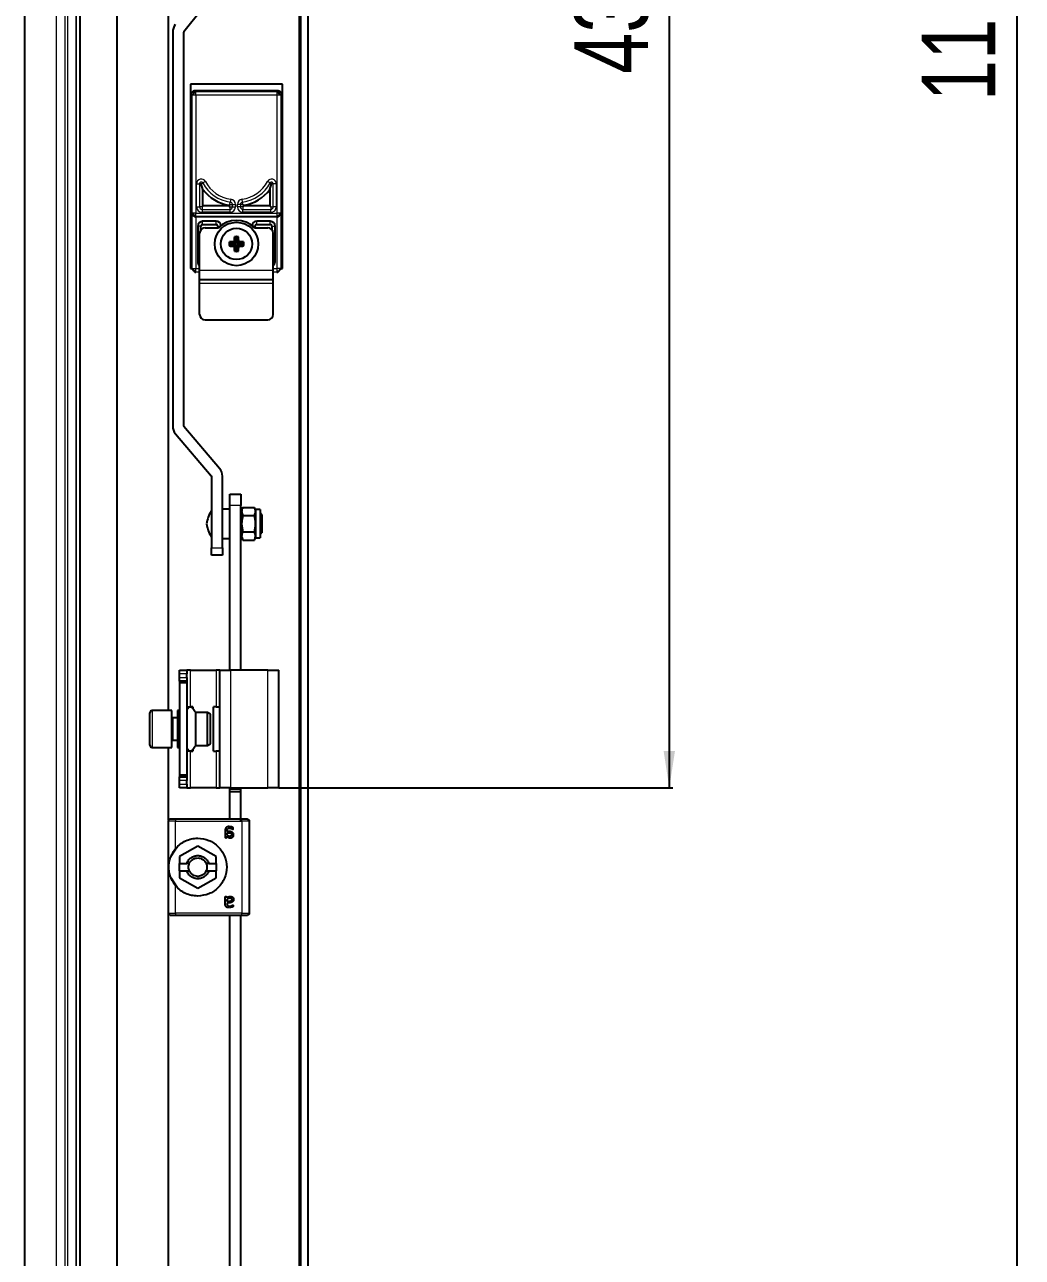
# Model space of a CAD drawing. Header units: millimetres. Extents: x -793 to 1819, y -785 to 978.
# Drawn here: x 1548.5 to 1819.3, y -219.4 to 115.2 of the extents above; entities that cross this region are included whole.
import ezdxf

# ---------------------------------------------------------------- set-up
doc = ezdxf.new("R2010")
doc.units = ezdxf.units.MM
doc.layers.add('FORMAT', color=7, linetype='Continuous')
doc.styles.add('SLDTEXTSTYLE0', font='TXT', dxfattribs={"width": 0.75})
doc.dimstyles.new('SLDDIMSTYLE0', dxfattribs={"dimtxt": 20, "dimasz": 10, "dimexe": 0, "dimexo": 0.0625, "dimgap": 5, "dimtad": 2, "dimdec": 1, "dimrnd": 1e-09, "dimzin": 12, "dimdsep": 46, "dimtxsty": 'SLDTEXTSTYLE0', "dimsah": 1, "dimcen": 0.09, "dimadec": 0, "dimazin": 3, "dimtfac": 1, "dimtofl": 0, "dimtmove": 0, "dimatfit": 3, "dimfxl": 0, "dimfrac": 2, "dimtolj": 1, "dimtzin": 12, "dimarcsym": 0})

# ---------------------------------------------------------------- blocks, each defined once
blk = doc.blocks.new('_D_8')
at = {"layer": 'FORMAT'}
for p, q in [((1617.49, 690.03), (1818.8, 690.03)), ((1817.8, 690.03), (1817.8, -441.97)), ((1617.49, -441.97), (1818.8, -441.97))]:
    blk.add_line(p, q, dxfattribs=at)
for points in [[(1817.8, 690.03), (1816.26, 680.03), (1819.34, 680.03)], [(1817.8, -441.97), (1819.34, -431.97), (1816.26, -431.97)]]:
    blk.add_solid(points, dxfattribs=at)
at = {"layer": 'FORMAT', "insert": (1792.02, 94.48), "char_height": 20, "attachment_point": 1, "rotation": 90, "style": 'SLDTEXTSTYLE0'}
blk.add_mtext('1132', dxfattribs=at)
blk = doc.blocks.new('_D_11')
at = {"layer": 'FORMAT'}
for p, q in [((1617.49, 340.03), (1724.49, 340.03)), ((1723.49, 340.03), (1723.49, -91.97)), ((1617.49, -91.97), (1724.49, -91.97))]:
    blk.add_line(p, q, dxfattribs=at)
for points in [[(1723.49, 340.03), (1721.95, 330.03), (1725.03, 330.03)], [(1723.49, -91.97), (1725.03, -81.97), (1721.95, -81.97)]]:
    blk.add_solid(points, dxfattribs=at)
at = {"layer": 'FORMAT', "insert": (1697.71, 101.87), "char_height": 20, "attachment_point": 1, "rotation": 90, "style": 'SLDTEXTSTYLE0'}
blk.add_mtext('432', dxfattribs=at)

msp = doc.modelspace()

# ---------------------------------------------------------------- linework, layer by layer
at = {"color": 7, "linetype": 'Continuous', "lineweight": 25}
for p, q in [((1623.48, -553.47), (1623.48, 801.53)), ((1625.48, -553.47), (1625.48, 801.53)), ((1573.48, 768.53), (1573.48, -520.47)), ((1563.48, 739.03), (1563.48, -490.97)), ((1548.48, 724.03), (1548.48, -475.97)), ((1587.48, 319.03), (1587.48, -70.97)), ((1591.73, 113.34), (1596.48, 119.31)), ((1588.68, 113.21), (1588.68, 6.23)), ((1591.68, 6.23), (1591.68, 113.21)), ((1618.48, 99.03), (1593.48, 99.03)), ((1593.48, 99.03), (1593.48, 49.03)), ((1594.66, 97.35), (1617.3, 97.35)), ((1618.48, 49.03), (1618.48, 99.03)), ((1593.66, 49.03), (1593.66, 96.35)), ((1618.3, 96.35), (1618.3, 49.03)), ((1596.89, 70.47), (1596.43, 72.03)), ((1596.89, 65.99), (1596.89, 70.47)), ((1615.08, 70.47), (1615.53, 72.03)), ((1615.08, 70.47), (1615.08, 65.99)), ((1596.89, 65.99), (1596.63, 65.73)), ((1603.98, 65.99), (1596.89, 65.99)), ((1603.98, 66.18), (1604.23, 66.4)), ((1603.98, 66.18), (1603.98, 65.99)), ((1603.98, 65.99), (1604.23, 65.73)), ((1607.99, 66.18), (1607.73, 66.4)), ((1607.99, 65.99), (1607.73, 65.73)), ((1607.99, 65.99), (1607.99, 66.18)), ((1615.08, 65.99), (1607.99, 65.99)), ((1615.08, 65.99), (1615.33, 65.73)), ((1594.95, 63.03), (1594.94, 63.03)), ((1594.96, 63.03), (1594.95, 63.03)), ((1617, 63.03), (1594.96, 63.03)), ((1595.48, 60.53), (1595.48, 50.83)), ((1596.35, 59.56), (1596.35, 60.53)), ((1600.48, 61.83), (1596.78, 61.83)), ((1596.78, 60.97), (1600.48, 60.97)), ((1600.92, 60.53), (1600.92, 60.08)), ((1611.05, 60.08), (1611.05, 60.53)), ((1615.18, 61.83), (1611.48, 61.83)), ((1611.48, 60.97), (1615.18, 60.97)), ((1615.62, 60.53), (1615.62, 59.56)), ((1616.48, 50.83), (1616.48, 60.53)), ((1617.01, 63.03), (1617, 63.03)), ((1617.03, 63.03), (1617.01, 63.03)), ((1595.98, 48.58), (1595.98, 58.58)), ((1597.48, 60.08), (1601.08, 60.08)), ((1605.87, 57.24), (1605.44, 57.6)), ((1605.87, 57.24), (1605.87, 55.8)), ((1606.1, 57.24), (1606.53, 57.6)), ((1606.1, 55.8), (1606.1, 57.24)), ((1610.88, 60.08), (1614.48, 60.08)), ((1615.98, 48.58), (1615.98, 58.58)), ((1604.42, 55.8), (1604.06, 56.23)), ((1604.42, 55.57), (1604.06, 55.14)), ((1605.87, 55.8), (1604.42, 55.8)), ((1604.42, 55.57), (1605.87, 55.57)), ((1605.87, 55.8), (1605.35, 56.31)), ((1605.87, 55.57), (1605.35, 55.05)), ((1605.87, 54.12), (1605.44, 53.76)), ((1605.87, 55.57), (1605.87, 54.12)), ((1606.1, 55.8), (1606.61, 56.31)), ((1607.54, 55.8), (1606.1, 55.8)), ((1606.1, 55.57), (1606.61, 55.05)), ((1606.1, 55.57), (1607.54, 55.57)), ((1606.1, 54.12), (1606.1, 55.57)), ((1606.1, 54.12), (1606.53, 53.76)), ((1607.54, 55.8), (1607.9, 56.23)), ((1607.54, 55.57), (1607.9, 55.14)), ((1593.48, 49.03), (1593.7, 49.03)), ((1595.98, 46.08), (1595.98, 48.58)), ((1615.98, 46.08), (1615.98, 48.58)), ((1618.26, 49.03), (1618.48, 49.03)), ((1595.98, 46.08), (1615.98, 46.08)), ((1595.98, 45.08), (1595.98, 46.08)), ((1595.98, 36.58), (1595.98, 45.08)), ((1615.98, 45.08), (1615.98, 46.08)), ((1615.98, 36.58), (1615.98, 45.08)), ((1597.48, 35.08), (1614.48, 35.08)), ((1589.45, 4.16), (1599.13, -7.21)), ((1601.42, -5.27), (1591.73, 6.1)), ((1599.18, -7.34), (1599.18, -26.77)), ((1602.18, -26.77), (1602.18, -7.34)), ((1604.18, -15.27), (1604.18, -12.27)), ((1604.18, -12.27), (1607.18, -12.27)), ((1607.18, -12.27), (1607.18, -15.27)), ((1604.18, -16.27), (1602.18, -16.27)), ((1604.18, -59.97), (1604.18, -15.27)), ((1607.18, -59.97), (1607.18, -15.27)), ((1607.73, -15.82), (1607.38, -16.42)), ((1607.38, -16.42), (1607.38, -24.12)), ((1607.73, -15.82), (1610.84, -15.82)), ((1611.18, -16.42), (1610.84, -15.82)), ((1612.38, -16.42), (1611.18, -16.42)), ((1611.18, -16.42), (1611.18, -24.12)), ((1612.38, -16.42), (1612.38, -24.12)), ((1607.38, -17.32), (1607.18, -17.32)), ((1607.73, -18.04), (1610.84, -18.04)), ((1612.88, -17.82), (1612.38, -17.32)), ((1612.88, -17.82), (1612.88, -22.72)), ((1607.18, -23.22), (1607.38, -23.22)), ((1607.73, -22.49), (1610.84, -22.49)), ((1612.38, -23.22), (1612.88, -22.72)), ((1602.18, -24.27), (1604.18, -24.27)), ((1607.38, -24.12), (1607.73, -24.72)), ((1607.73, -24.72), (1610.84, -24.72)), ((1610.84, -24.72), (1611.18, -24.12)), ((1611.18, -24.12), (1612.38, -24.12)), ((1599.18, -28.77), (1599.18, -26.77)), ((1602.18, -28.77), (1599.18, -28.77)), ((1602.18, -26.77), (1602.18, -28.77)), ((1590.48, -60.97), (1590.48, -59.97)), ((1590.48, -59.97), (1592.48, -59.97)), ((1592.48, -59.97), (1592.48, -60.97)), ((1593.48, -59.97), (1592.48, -59.97)), ((1593.48, -59.97), (1600.48, -59.97)), ((1601.48, -59.97), (1600.48, -59.97)), ((1601.48, -59.97), (1604.48, -59.97)), ((1601.48, -91.97), (1601.48, -59.97)), ((1614.48, -59.97), (1604.48, -59.97)), ((1614.48, -59.97), (1617.48, -59.97)), ((1617.48, -91.97), (1617.48, -59.97)), ((1590.48, -61.97), (1590.48, -60.97)), ((1590.48, -62.97), (1590.48, -61.97)), ((1592.48, -62.97), (1590.48, -62.97)), ((1590.48, -62.97), (1590.48, -63.47)), ((1592.48, -63.47), (1590.48, -63.47)), ((1590.48, -63.47), (1590.48, -88.47)), ((1592.48, -61.97), (1592.48, -60.97)), ((1592.48, -61.97), (1592.48, -62.97)), ((1592.48, -62.97), (1592.48, -63.47)), ((1592.48, -63.47), (1592.48, -88.47)), ((1592.48, -69.97), (1593.48, -69.97)), ((1594.18, -69.97), (1593.48, -69.97)), ((1594.18, -69.97), (1594.18, -70.42)), ((1599.78, -81.97), (1599.78, -69.97)), ((1600.48, -69.97), (1599.78, -69.97)), ((1600.48, -69.97), (1601.48, -69.97)), ((1582.48, -80.37), (1582.48, -71.57)), ((1588.48, -70.97), (1583.08, -70.97)), ((1588.48, -80.97), (1588.48, -70.97)), ((1589.98, -72.97), (1588.73, -72.97)), ((1590.48, -70.97), (1589.98, -70.97)), ((1589.98, -70.97), (1589.98, -72.18)), ((1589.98, -72.18), (1589.98, -80.97)), ((1598.12, -71.47), (1594.98, -71.47)), ((1594.98, -80.47), (1594.98, -71.47)), ((1598.98, -71.97), (1598.12, -71.47)), ((1598.12, -80.47), (1598.12, -71.47)), ((1598.98, -79.97), (1598.98, -71.97)), ((1588.73, -78.97), (1589.98, -78.97)), ((1598.12, -80.47), (1598.98, -79.97)), ((1583.08, -80.97), (1588.48, -80.97)), ((1587.48, -80.97), (1587.48, -100.79)), ((1589.98, -80.97), (1590.48, -80.97)), ((1593.48, -81.97), (1592.48, -81.97)), ((1593.48, -81.97), (1594.18, -81.97)), ((1594.18, -81.52), (1594.18, -81.97)), ((1594.98, -80.47), (1598.12, -80.47)), ((1599.78, -81.97), (1600.48, -81.97)), ((1601.48, -81.97), (1600.48, -81.97)), ((1592.48, -88.47), (1590.48, -88.47)), ((1590.48, -88.47), (1590.48, -88.97)), ((1590.48, -88.97), (1592.48, -88.97)), ((1590.48, -89.97), (1590.48, -88.97)), ((1590.48, -90.97), (1590.48, -89.97)), ((1592.48, -88.47), (1592.48, -88.97)), ((1592.48, -88.97), (1592.48, -89.97)), ((1592.48, -90.97), (1592.48, -89.97)), ((1590.48, -91.97), (1590.48, -90.97)), ((1592.48, -91.97), (1590.48, -91.97)), ((1592.48, -90.97), (1592.48, -91.97)), ((1592.48, -91.97), (1593.48, -91.97)), ((1600.48, -91.97), (1593.48, -91.97)), ((1600.48, -91.97), (1601.48, -91.97)), ((1604.48, -91.97), (1601.48, -91.97)), ((1604.18, -92.43), (1604.18, -91.97)), ((1604.18, -92.93), (1604.18, -92.43)), ((1604.18, -92.93), (1607.18, -92.93)), ((1604.18, -100.47), (1604.18, -92.93)), ((1604.48, -91.97), (1614.48, -91.97)), ((1607.18, -92.43), (1607.18, -91.97)), ((1607.18, -92.93), (1607.18, -92.43)), ((1607.18, -100.77), (1607.18, -92.93)), ((1617.48, -91.97), (1614.48, -91.97)), ((1587.48, -100.97), (1587.48, -125.97)), ((1607.48, -100.47), (1589.48, -100.47)), ((1602.92, -103.51), (1602.92, -105.38)), ((1603.45, -103.76), (1603.45, -103.54)), ((1608.08, -100.47), (1607.83, -100.47)), ((1609.48, -125.97), (1609.48, -100.97)), ((1603.38, -105.37), (1603.38, -105.1)), ((1603.83, -103.76), (1603.45, -103.76)), ((1603.45, -104.11), (1603.88, -104.11)), ((1603.45, -104.7), (1603.45, -104.11)), ((1588.31, -110.34), (1589.82, -108.08)), ((1595.48, -107.75), (1590.53, -110.61)), ((1600.43, -110.61), (1595.48, -107.75)), ((1590.53, -110.61), (1590.53, -112.47)), ((1590.53, -112.47), (1592.49, -112.47)), ((1590.53, -114.47), (1590.53, -112.47)), ((1593.19, -112.47), (1592.49, -112.47)), ((1598.47, -112.47), (1597.77, -112.47)), ((1598.47, -112.47), (1600.43, -112.47)), ((1600.43, -112.47), (1600.43, -110.61)), ((1600.43, -112.47), (1600.43, -114.47)), ((1589.82, -118.85), (1588.31, -116.59)), ((1590.53, -114.47), (1590.53, -116.33)), ((1590.53, -114.47), (1592.49, -114.47)), ((1590.53, -116.33), (1595.48, -119.18)), ((1592.49, -114.47), (1593.19, -114.47)), ((1595.48, -119.18), (1600.43, -116.33)), ((1597.77, -114.47), (1598.47, -114.47)), ((1598.47, -114.47), (1600.43, -114.47)), ((1600.43, -116.33), (1600.43, -114.47)), ((1602.92, -123.43), (1602.92, -121.56)), ((1603.38, -121.56), (1603.38, -121.84)), ((1603.45, -122.82), (1603.45, -122.23)), ((1603.88, -122.82), (1603.45, -122.82)), ((1603.83, -123.17), (1603.45, -123.17)), ((1603.45, -123.17), (1603.45, -123.39)), ((1587.48, -126.14), (1587.48, -420.97)), ((1589.48, -126.47), (1607.48, -126.47)), ((1604.18, -409.97), (1604.18, -126.47)), ((1607.18, -409.97), (1607.18, -126.47)), ((1607.83, -126.47), (1608.08, -126.47))]:
    msp.add_line(p, q, dxfattribs=at)
at = {"color": 8, "linetype": 'Continuous', "lineweight": 18}
for p, q in [((1622.88, 798.93), (1622.88, -550.87)), ((1562.38, 737.93), (1562.38, -489.87)), ((1562.48, 738.03), (1562.48, -489.97)), ((1559.38, 734.93), (1559.38, -486.87)), ((1560.07, 735.62), (1560.07, -487.56)), ((1557.07, 732.62), (1557.07, -484.56)), ((1594.66, 97.35), (1594.96, 97.05)), ((1594.96, 97.05), (1617, 97.05)), ((1617, 97.05), (1617.3, 97.35)), ((1593.96, 96.05), (1593.66, 96.35)), ((1593.96, 64.03), (1593.96, 96.05)), ((1594.96, 96.05), (1594.96, 64.03)), ((1617, 96.05), (1594.96, 96.05)), ((1617, 64.03), (1617, 96.05)), ((1618.3, 96.35), (1618, 96.05)), ((1618, 96.05), (1618, 64.03)), ((1595.17, 65.73), (1595.17, 72.03)), ((1595.17, 72.03), (1595.97, 72.03)), ((1595.97, 72.03), (1595.97, 65.73)), ((1596.43, 72.03), (1595.97, 72.03)), ((1596.43, 72.03), (1596.84, 72.25)), ((1597.54, 72.63), (1596.84, 72.25)), ((1615.13, 72.25), (1614.42, 72.63)), ((1615.53, 72.03), (1615.13, 72.25)), ((1615.53, 72.03), (1615.99, 72.03)), ((1616.79, 72.03), (1615.99, 72.03)), ((1615.99, 65.73), (1615.99, 72.03)), ((1616.79, 72.03), (1616.79, 65.73)), ((1604.23, 66.4), (1604.32, 67.06)), ((1604.43, 67.85), (1604.32, 67.06)), ((1607.64, 67.06), (1607.53, 67.85)), ((1607.73, 66.4), (1607.64, 67.06)), ((1593.94, 64.03), (1593.96, 64.03)), ((1593.94, 48.99), (1593.94, 64.03)), ((1594.96, 64.03), (1617, 64.03)), ((1595.17, 65.73), (1595.97, 65.73)), ((1596.63, 65.73), (1595.97, 65.73)), ((1596.63, 65.73), (1596.63, 65.07)), ((1596.63, 65.07), (1596.63, 64.27)), ((1596.63, 65.07), (1604.23, 65.07)), ((1604.23, 64.27), (1596.63, 64.27)), ((1604.23, 66.4), (1604.89, 66.4)), ((1604.23, 65.73), (1604.23, 65.07)), ((1604.23, 65.73), (1604.89, 65.73)), ((1604.23, 65.07), (1604.23, 64.27)), ((1604.89, 66.4), (1605.69, 66.4)), ((1604.89, 65.73), (1604.89, 66.4)), ((1604.89, 65.73), (1605.69, 65.73)), ((1605.69, 66.4), (1605.69, 65.73)), ((1606.27, 65.73), (1606.27, 66.4)), ((1607.07, 66.4), (1606.27, 66.4)), ((1607.07, 65.73), (1606.27, 65.73)), ((1607.07, 66.4), (1607.07, 65.73)), ((1607.73, 66.4), (1607.07, 66.4)), ((1607.73, 65.73), (1607.07, 65.73)), ((1607.73, 65.73), (1607.73, 65.07)), ((1607.73, 64.27), (1607.73, 65.07)), ((1607.73, 65.07), (1615.33, 65.07)), ((1615.33, 64.27), (1607.73, 64.27)), ((1615.33, 65.73), (1615.33, 65.07)), ((1615.33, 65.73), (1615.99, 65.73)), ((1615.33, 64.27), (1615.33, 65.07)), ((1616.79, 65.73), (1615.99, 65.73)), ((1618, 64.03), (1618.03, 64.03)), ((1618.03, 64.03), (1618.03, 48.99)), ((1594.94, 63.03), (1594.94, 48.99)), ((1596.35, 60.53), (1595.48, 60.53)), ((1596.78, 60.97), (1596.78, 61.83)), ((1600.48, 60.97), (1600.48, 61.83)), ((1600.92, 60.53), (1601.59, 60.53)), ((1611.05, 60.53), (1610.37, 60.53)), ((1611.48, 60.97), (1611.48, 61.83)), ((1615.18, 60.97), (1615.18, 61.83)), ((1615.62, 60.53), (1616.48, 60.53)), ((1617.03, 48.99), (1617.03, 63.03)), ((1595.98, 50.83), (1595.48, 50.83)), ((1615.98, 50.83), (1616.48, 50.83)), ((1593.7, 48.75), (1593.94, 48.99)), ((1594.94, 47.99), (1594.7, 47.75)), ((1594.94, 48.99), (1595.98, 48.99)), ((1595.98, 47.99), (1594.94, 47.99)), ((1595.98, 48.58), (1615.98, 48.58)), ((1615.98, 48.99), (1617.03, 48.99)), ((1617.03, 47.99), (1615.98, 47.99)), ((1617.26, 47.75), (1617.03, 47.99)), ((1618.03, 48.99), (1618.26, 48.75)), ((1595.98, 45.08), (1615.98, 45.08)), ((1607.18, -15.27), (1604.18, -15.27)), ((1599.18, -26.77), (1602.18, -26.77)), ((1593.48, -69.97), (1593.48, -59.97)), ((1600.48, -59.97), (1600.48, -69.97)), ((1604.48, -91.97), (1604.48, -59.97)), ((1614.48, -91.97), (1614.48, -59.97)), ((1592.48, -60.97), (1590.48, -60.97)), ((1590.48, -61.97), (1592.48, -61.97)), ((1583.08, -70.97), (1583.08, -80.97)), ((1588.73, -72.97), (1588.73, -74.43)), ((1588.73, -74.43), (1588.73, -78.97)), ((1593.48, -91.97), (1593.48, -81.97)), ((1600.48, -81.97), (1600.48, -91.97)), ((1592.48, -89.97), (1590.48, -89.97)), ((1590.48, -90.97), (1592.48, -90.97)), ((1607.18, -92.43), (1604.18, -92.43)), ((1589.48, -108.41), (1589.48, -100.97)), ((1589.48, -100.97), (1607.48, -100.97)), ((1607.48, -100.97), (1607.48, -125.97)), ((1595.48, -115.97), (1595.48, -116.62)), ((1589.48, -125.97), (1589.48, -118.53)), ((1607.48, -125.97), (1589.48, -125.97))]:
    msp.add_line(p, q, dxfattribs=at)
at = {"color": 7, "linetype": 'Continuous', "lineweight": 25}
for radius in [5.9, 4.25]:
    msp.add_circle((1605.98, 55.68), radius, dxfattribs=at)
for centre, radius, start, end in [((1591.88, 113.21), 3.2, 141.4416, 180), ((1591.88, 113.21), 0.2, 141.4416, 180), ((1605.68, 77), 10.95, 216.5958, 261.061), ((1606.28, 77), 10.95, 278.939, 323.4042), ((1596.78, 60.53), 1.3, 90, 180), ((1596.78, 60.53), 0.435, 90, 180), ((1600.48, 60.53), 1.3, 6.3593, 90), ((1600.48, 60.53), 0.435, 0, 90), ((1605.98, 55.08), 7, 45.5847, 134.4153), ((1611.48, 60.53), 1.3, 90, 173.6407), ((1611.48, 60.53), 0.435, 90, 180), ((1615.18, 60.53), 1.3, 0, 90), ((1615.18, 60.53), 0.435, 0, 90), ((1597.48, 58.58), 1.5, 90, 180), ((1624.06, 55.75), 18.72, 174.3168, 178.2751), ((1605.98, 55.68), 2, 74.1146, 105.8854), ((1605.98, 55.68), 1.56, 85.8165, 94.1835), ((1587.9, 55.75), 18.72, 1.7249, 5.6832), ((1614.48, 58.58), 1.5, 0, 90), ((1605.98, 55.68), 2, 164.1146, 195.8854), ((1605.92, 37.6), 18.72, 91.7249, 95.6832), ((1605.92, 73.76), 18.72, 264.3168, 268.2751), ((1605.98, 55.68), 1.56, 175.8165, 184.1835), ((1624.06, 55.62), 18.72, 181.7249, 185.6832), ((1605.98, 55.68), 2, 254.1146, 285.8854), ((1605.98, 55.68), 1.56, 265.8165, 274.1835), ((1587.9, 55.62), 18.72, 354.3168, 358.2751), ((1606.05, 37.6), 18.72, 84.3168, 88.2751), ((1606.05, 73.76), 18.72, 271.7249, 275.6832), ((1605.98, 55.68), 1.56, 355.8165, 4.1835), ((1605.98, 55.68), 2, 344.1146, 15.8854), ((1596.78, 50.83), 1.3, 180, 232.0201), ((1615.18, 50.83), 1.3, 307.9799, 0), ((1597.48, 36.58), 1.5, 180, 270), ((1614.48, 36.58), 1.5, 270, 0), ((1591.88, 6.23), 3.2, 180, 220.4367), ((1591.88, 6.23), 0.2, 180, 220.4367), ((1598.98, -7.34), 3.2, 0, 40.4367), ((1598.98, -7.34), 0.2, 0, 40.4367), ((1605.82, -21.23), 8, 146.1291, 173.1181), ((1605.82, -19.31), 8, 186.8819, 213.8709), ((1583.08, -71.57), 0.6, 90, 180), ((1588.73, -72.72), 0.25, 180, 270), ((1588.73, -79.22), 0.25, 90, 180), ((1583.08, -80.37), 0.6, 180, 270)]:
    msp.add_arc(centre, radius, start, end, dxfattribs=at)
at = {"color": 8, "linetype": 'Continuous', "lineweight": 18}
for centre, radius, start, end in [((1596.43, 72.03), 1.26, 28.2631, 180), ((1596.43, 72.03), 0.46, 28.2631, 180), ((1605.68, 77), 10.04, 208.2631, 262.2213), ((1605.68, 77), 9.24, 208.2631, 262.2213), ((1606.28, 77), 9.24, 277.7787, 331.7369), ((1606.28, 77), 10.04, 277.7787, 331.7369), ((1615.53, 72.03), 1.26, 0, 151.7369), ((1615.53, 72.03), 0.46, 0, 151.7369), ((1604.23, 66.4), 0.66, 0, 82.2213), ((1604.23, 66.4), 1.46, 0, 82.2213), ((1607.73, 66.4), 1.46, 97.7787, 180), ((1607.73, 66.4), 0.66, 97.7787, 180), ((1596.63, 65.73), 1.46, 180, 270), ((1596.63, 65.73), 0.66, 180, 270), ((1604.23, 65.73), 1.46, 270, 0), ((1604.23, 65.73), 0.66, 270, 0), ((1607.73, 65.73), 1.46, 180, 270), ((1607.73, 65.73), 0.66, 180, 270), ((1615.33, 65.73), 1.46, 270, 0), ((1615.33, 65.73), 0.66, 270, 0)]:
    msp.add_arc(centre, radius, start, end, dxfattribs=at)
at = {"color": 7, "linetype": 'Continuous', "lineweight": 25}
for points, knots in [([(1593.66, 96.35), (1593.67, 96.38), (1593.68, 96.5), (1593.81, 96.72), (1594.02, 96.99), (1594.26, 97.19), (1594.46, 97.3), (1594.57, 97.34), (1594.64, 97.35), (1594.66, 97.35)], [0, 0, 0, 0, 0.0566974, 0.2503517, 0.4998638, 0.7488693, 0.8744535, 0.9435148, 1, 1, 1, 1]), ([(1617.3, 97.35), (1617.33, 97.35), (1617.45, 97.33), (1617.67, 97.21), (1617.94, 96.99), (1618.14, 96.75), (1618.25, 96.56), (1618.29, 96.44), (1618.3, 96.38), (1618.3, 96.35)], [0, 0, 0, 0, 0.056697, 0.250352, 0.499864, 0.748869, 0.874453, 0.943515, 1, 1, 1, 1]), ([(1593.94, 64.03), (1593.95, 63.98), (1593.99, 63.77), (1594.22, 63.49), (1594.49, 63.23), (1594.7, 63.11), (1594.83, 63.05), (1594.9, 63.04), (1594.94, 63.03)], [0, 0, 0, 0, 0.125207, 0.499639, 0.74848, 0.874099, 0.946251, 1, 1, 1, 1]), ([(1617.03, 63.03), (1617.06, 63.04), (1617.21, 63.06), (1617.44, 63.22), (1617.7, 63.44), (1617.89, 63.68), (1618, 63.87), (1618.02, 63.98), (1618.03, 64.03)], [0, 0, 0, 0, 0.053741, 0.2506254, 0.4994286, 0.749504, 0.8748127, 1, 1, 1, 1]), ([(1617, 63.03), (1617.03, 63.04), (1617.09, 63.04), (1617.21, 63.09), (1617.4, 63.19), (1617.54, 63.32), (1617.63, 63.4)], [0, 0, 0, 0, 0.124863, 0.249962, 0.500073, 1, 1, 1, 1]), ([(1607.73, -15.82), (1607.55, -16.21), (1607.21, -16.96), (1607.56, -17.7), (1607.73, -18.04)], [0, 0, 0, 0, 0.534707, 1, 1, 1, 1]), ([(1610.84, -18.04), (1611.02, -17.64), (1611.35, -16.9), (1611, -16.16), (1610.84, -15.82)], [0, 0, 0, 0, 0.534707, 1, 1, 1, 1]), ([(1607.73, -18.04), (1607.55, -18.8), (1607.21, -20.28), (1607.56, -21.76), (1607.73, -22.49)], [0, 0, 0, 0, 0.508481, 1, 1, 1, 1]), ([(1610.84, -22.49), (1611.01, -21.74), (1611.35, -20.25), (1611.01, -18.77), (1610.84, -18.04)], [0, 0, 0, 0, 0.508481, 1, 1, 1, 1]), ([(1607.73, -22.49), (1607.55, -22.89), (1607.21, -23.63), (1607.56, -24.37), (1607.73, -24.72)], [0, 0, 0, 0, 0.534707, 1, 1, 1, 1]), ([(1610.84, -24.72), (1611.02, -24.32), (1611.35, -23.58), (1611, -22.84), (1610.84, -22.49)], [0, 0, 0, 0, 0.534707, 1, 1, 1, 1]), ([(1594.98, -71.47), (1594.81, -71.31), (1594.46, -71.01), (1594.26, -70.44), (1593.9, -70.13), (1593.56, -70), (1593.2, -70.04), (1592.86, -70.23), (1592.61, -70.59), (1592.52, -70.88), (1592.48, -71.04)], [0, 0, 0, 0, 0.185676, 0.371025, 0.466937, 0.562172, 0.656347, 0.751553, 0.873842, 1, 1, 1, 1]), ([(1592.48, -80.9), (1592.52, -81.05), (1592.61, -81.35), (1592.86, -81.71), (1593.2, -81.9), (1593.56, -81.93), (1593.9, -81.8), (1594.26, -81.5), (1594.46, -80.93), (1594.81, -80.62), (1594.98, -80.47)], [0, 0, 0, 0, 0.126158, 0.248447, 0.343653, 0.437828, 0.533063, 0.628975, 0.814324, 1, 1, 1, 1]), ([(1604.04, -102.47), (1603.89, -102.47), (1603.66, -102.48), (1603.38, -102.58), (1603.2, -102.7), (1603.06, -102.86), (1602.94, -103.14), (1602.93, -103.36), (1602.92, -103.51)], [0, 0, 0, 0, 0.250089, 0.382495, 0.500259, 0.622163, 0.750133, 1, 1, 1, 1]), ([(1603.45, -103.54), (1603.46, -103.45), (1603.46, -103.32), (1603.52, -103.15), (1603.6, -103.04), (1603.7, -102.96), (1603.83, -102.91), (1603.96, -102.88), (1604.05, -102.88), (1604.09, -102.88)], [0, 0, 0, 0, 0.250023, 0.382539, 0.499802, 0.620838, 0.749652, 0.874777, 1, 1, 1, 1]), ([(1605.1, -102.96), (1605.1, -102.91), (1605.1, -102.83), (1605.03, -102.74), (1604.9, -102.65), (1604.57, -102.52), (1604.25, -102.49), (1604.04, -102.47)], [0, 0, 0, 0, 0.1246927, 0.1871822, 0.2497734, 0.5000394, 1, 1, 1, 1]), ([(1604.09, -102.88), (1604.25, -102.9), (1604.49, -102.93), (1604.75, -103.05), (1604.87, -103.12), (1604.94, -103.16), (1604.98, -103.17), (1605, -103.17)], [0, 0, 0, 0, 0.4987, 0.749508, 0.874949, 0.946783, 1, 1, 1, 1]), ([(1605, -103.17), (1605.01, -103.17), (1605.02, -103.17), (1605.04, -103.16), (1605.06, -103.15), (1605.07, -103.12), (1605.09, -103.08), (1605.1, -103.04), (1605.1, -103), (1605.1, -102.98), (1605.1, -102.96)], [0, 0, 0, 0, 0.128825, 0.180169, 0.243397, 0.36986, 0.499864, 0.749649, 0.843476, 1, 1, 1, 1]), ([(1602.92, -105.38), (1602.92, -105.39), (1602.93, -105.4), (1602.94, -105.42), (1602.97, -105.44), (1603.04, -105.47), (1603.11, -105.47), (1603.15, -105.47)], [0, 0, 0, 0, 0.124881, 0.183376, 0.250934, 0.500336, 1, 1, 1, 1]), ([(1603.15, -105.47), (1603.2, -105.47), (1603.27, -105.47), (1603.34, -105.45), (1603.37, -105.42), (1603.38, -105.4), (1603.38, -105.39), (1603.38, -105.37)], [0, 0, 0, 0, 0.4997175, 0.7494373, 0.8105874, 0.8750778, 1, 1, 1, 1]), ([(1603.38, -105.1), (1603.51, -105.21), (1603.69, -105.38), (1603.97, -105.49), (1604.13, -105.52), (1604.22, -105.52), (1604.26, -105.53)], [0, 0, 0, 0, 0.499113, 0.749325, 0.874665, 1, 1, 1, 1]), ([(1604.17, -105.11), (1604.1, -105.11), (1603.96, -105.1), (1603.7, -104.96), (1603.55, -104.81), (1603.45, -104.7)], [0, 0, 0, 0, 0.2499389, 0.4998636, 1, 1, 1, 1]), ([(1605.22, -104.68), (1605.21, -104.6), (1605.2, -104.45), (1605.11, -104.23), (1604.95, -104.05), (1604.69, -103.88), (1604.3, -103.78), (1603.99, -103.77), (1603.83, -103.76)], [0, 0, 0, 0, 0.125049, 0.249886, 0.370856, 0.49982, 0.749609, 1, 1, 1, 1]), ([(1603.88, -104.11), (1603.98, -104.12), (1604.16, -104.12), (1604.39, -104.19), (1604.53, -104.28), (1604.63, -104.38), (1604.68, -104.51), (1604.69, -104.6), (1604.69, -104.64)], [0, 0, 0, 0, 0.279652, 0.500248, 0.629485, 0.750186, 0.875763, 1, 1, 1, 1]), ([(1604.69, -104.64), (1604.68, -104.71), (1604.67, -104.81), (1604.61, -104.93), (1604.55, -105), (1604.46, -105.06), (1604.37, -105.09), (1604.27, -105.11), (1604.21, -105.11), (1604.17, -105.11)], [0, 0, 0, 0, 0.249168, 0.373635, 0.49939, 0.619394, 0.749656, 0.87477, 1, 1, 1, 1]), ([(1604.26, -105.53), (1604.38, -105.52), (1604.56, -105.51), (1604.79, -105.42), (1604.94, -105.33), (1605.07, -105.2), (1605.19, -104.99), (1605.21, -104.8), (1605.22, -104.68)], [0, 0, 0, 0, 0.25007, 0.379181, 0.500499, 0.62417, 0.750842, 1, 1, 1, 1]), ([(1589.48, -118.53), (1589.2, -118.15), (1588.63, -117.4), (1588.07, -116.15), (1587.72, -114.87), (1587.59, -113.47), (1587.72, -112.06), (1588.07, -110.78), (1588.63, -109.54), (1589.2, -108.78), (1589.48, -108.41)], [0, 0, 0, 0, 0.125762, 0.25037, 0.375307, 0.500139, 0.62481, 0.749763, 0.874888, 1, 1, 1, 1]), ([(1602.92, -121.56), (1602.92, -121.55), (1602.93, -121.53), (1602.94, -121.51), (1602.97, -121.49), (1603.04, -121.47), (1603.11, -121.47), (1603.15, -121.47)], [0, 0, 0, 0, 0.124884, 0.186377, 0.250914, 0.500322, 1, 1, 1, 1]), ([(1604.04, -124.47), (1603.96, -124.47), (1603.81, -124.46), (1603.59, -124.43), (1603.38, -124.36), (1603.2, -124.24), (1603.06, -124.07), (1602.94, -123.8), (1602.93, -123.57), (1602.92, -123.43)], [0, 0, 0, 0, 0.125255, 0.250437, 0.383066, 0.500493, 0.622629, 0.75025, 1, 1, 1, 1]), ([(1603.15, -121.47), (1603.2, -121.47), (1603.26, -121.47), (1603.32, -121.49), (1603.35, -121.5), (1603.37, -121.51), (1603.38, -121.53), (1603.38, -121.55), (1603.38, -121.56)], [0, 0, 0, 0, 0.499162, 0.644242, 0.749698, 0.813605, 0.875217, 1, 1, 1, 1]), ([(1603.38, -121.84), (1603.51, -121.73), (1603.69, -121.56), (1604.01, -121.43), (1604.17, -121.41), (1604.26, -121.41)], [0, 0, 0, 0, 0.499364, 0.749701, 1, 1, 1, 1]), ([(1603.45, -122.23), (1603.55, -122.13), (1603.7, -121.97), (1603.93, -121.86), (1604.07, -121.82), (1604.14, -121.82), (1604.17, -121.82)], [0, 0, 0, 0, 0.499765, 0.749504, 0.874771, 1, 1, 1, 1]), ([(1603.45, -123.39), (1603.45, -123.44), (1603.46, -123.53), (1603.48, -123.66), (1603.52, -123.79), (1603.6, -123.9), (1603.7, -123.98), (1603.87, -124.05), (1604, -124.05), (1604.09, -124.06)], [0, 0, 0, 0, 0.125295, 0.250514, 0.383518, 0.50035, 0.621938, 0.750243, 1, 1, 1, 1]), ([(1605.22, -122.25), (1605.22, -122.29), (1605.21, -122.37), (1605.19, -122.52), (1605.11, -122.71), (1604.95, -122.88), (1604.68, -123.05), (1604.3, -123.16), (1603.99, -123.17), (1603.83, -123.17)], [0, 0, 0, 0, 0.062637, 0.125278, 0.250072, 0.374841, 0.499994, 0.749696, 1, 1, 1, 1]), ([(1604.69, -122.29), (1604.69, -122.34), (1604.68, -122.43), (1604.63, -122.55), (1604.53, -122.66), (1604.39, -122.75), (1604.17, -122.81), (1603.98, -122.82), (1603.88, -122.82)], [0, 0, 0, 0, 0.124446, 0.249795, 0.37, 0.499734, 0.719932, 1, 1, 1, 1]), ([(1604.09, -124.06), (1604.25, -124.04), (1604.56, -124.02), (1604.82, -123.8), (1604.98, -123.77), (1605, -123.76)], [0, 0, 0, 0, 0.498852, 0.946609, 1, 1, 1, 1]), ([(1604.17, -121.82), (1604.24, -121.82), (1604.34, -121.83), (1604.46, -121.88), (1604.54, -121.94), (1604.61, -122.01), (1604.66, -122.1), (1604.68, -122.19), (1604.69, -122.26), (1604.69, -122.29)], [0, 0, 0, 0, 0.2496231, 0.3771401, 0.499734, 0.6227303, 0.7498125, 0.8748762, 1, 1, 1, 1]), ([(1604.26, -121.41), (1604.38, -121.42), (1604.56, -121.43), (1604.79, -121.51), (1604.94, -121.61), (1605.07, -121.74), (1605.19, -121.95), (1605.21, -122.13), (1605.22, -122.25)], [0, 0, 0, 0, 0.25007, 0.379559, 0.500499, 0.624556, 0.750843, 1, 1, 1, 1]), ([(1605, -123.76), (1605.01, -123.76), (1605.02, -123.76), (1605.04, -123.78), (1605.06, -123.79), (1605.07, -123.81), (1605.1, -123.87), (1605.1, -123.93), (1605.1, -123.97)], [0, 0, 0, 0, 0.13107, 0.182437, 0.243796, 0.371388, 0.500442, 1, 1, 1, 1]), ([(1605.1, -123.97), (1605.1, -124), (1605.1, -124.05), (1605.08, -124.13), (1605.03, -124.2), (1604.9, -124.29), (1604.57, -124.42), (1604.25, -124.45), (1604.04, -124.47)], [0, 0, 0, 0, 0.062686, 0.125173, 0.187628, 0.250185, 0.500314, 1, 1, 1, 1])]:
    msp.add_open_spline(points, degree=3, knots=knots, dxfattribs=at)
at = {"color": 8, "linetype": 'Continuous', "lineweight": 18}
for points, knots in [([(1594.96, 97.05), (1594.93, 97.05), (1594.87, 97.04), (1594.76, 97), (1594.56, 96.89), (1594.43, 96.76), (1594.33, 96.68)], [0, 0, 0, 0, 0.124863, 0.249962, 0.500073, 1, 1, 1, 1]), ([(1594.96, 96.68), (1594.96, 96.76), (1594.96, 96.89), (1594.96, 96.99), (1594.96, 97.04), (1594.96, 97.05), (1594.96, 97.05)], [0, 0, 0, 0, 0.499933, 0.750044, 0.87514, 1, 1, 1, 1]), ([(1617, 96.68), (1617, 96.78), (1617, 96.92), (1617, 97.03), (1617, 97.04), (1617, 97.05)], [0, 0, 0, 0, 0.633094, 0.851999, 1, 1, 1, 1]), ([(1617.63, 96.68), (1617.54, 96.76), (1617.4, 96.89), (1617.21, 97), (1617.09, 97.04), (1617.03, 97.05), (1617, 97.05)], [0, 0, 0, 0, 0.4999316, 0.750046, 0.8751428, 1, 1, 1, 1]), ([(1594.33, 96.68), (1594.25, 96.59), (1594.12, 96.45), (1594.02, 96.26), (1593.97, 96.14), (1593.97, 96.08), (1593.96, 96.05)], [0, 0, 0, 0, 0.499932, 0.750046, 0.875143, 1, 1, 1, 1]), ([(1594.34, 96.05), (1594.23, 96.05), (1594.09, 96.05), (1593.98, 96.05), (1593.97, 96.05), (1593.96, 96.05)], [0, 0, 0, 0, 0.633094, 0.851999, 1, 1, 1, 1]), ([(1594.33, 96.68), (1594.34, 96.67), (1594.35, 96.66), (1594.42, 96.6), (1594.44, 96.57)], [0, 0, 0, 0, 0.584601, 1, 1, 1, 1]), ([(1594.34, 96.05), (1594.34, 96.16), (1594.35, 96.34), (1594.42, 96.5), (1594.44, 96.57)], [0, 0, 0, 0, 0.584782, 1, 1, 1, 1]), ([(1594.96, 96.05), (1594.93, 96.05), (1594.84, 96.05), (1594.61, 96.05), (1594.46, 96.05), (1594.34, 96.05)], [0, 0, 0, 0, 0.148001, 0.366906, 1, 1, 1, 1]), ([(1594.96, 96.68), (1594.86, 96.67), (1594.67, 96.66), (1594.51, 96.6), (1594.44, 96.57)], [0, 0, 0, 0, 0.584782, 1, 1, 1, 1]), ([(1594.96, 96.05), (1594.96, 96.08), (1594.96, 96.14), (1594.96, 96.26), (1594.96, 96.45), (1594.96, 96.58), (1594.96, 96.68)], [0, 0, 0, 0, 0.124527, 0.250035, 0.500121, 1, 1, 1, 1]), ([(1617, 96.05), (1617, 96.09), (1617, 96.18), (1617, 96.4), (1617, 96.56), (1617, 96.68)], [0, 0, 0, 0, 0.148001, 0.3669064, 1, 1, 1, 1]), ([(1617, 96.68), (1617.11, 96.67), (1617.29, 96.66), (1617.45, 96.6), (1617.52, 96.57)], [0, 0, 0, 0, 0.584782, 1, 1, 1, 1]), ([(1617.63, 96.05), (1617.51, 96.05), (1617.35, 96.05), (1617.13, 96.05), (1617.04, 96.05), (1617, 96.05)], [0, 0, 0, 0, 0.633094, 0.851999, 1, 1, 1, 1]), ([(1617.63, 96.68), (1617.62, 96.67), (1617.61, 96.66), (1617.55, 96.6), (1617.52, 96.57)], [0, 0, 0, 0, 0.584601, 1, 1, 1, 1]), ([(1617.63, 96.05), (1617.62, 96.16), (1617.61, 96.34), (1617.55, 96.5), (1617.52, 96.57)], [0, 0, 0, 0, 0.584782, 1, 1, 1, 1]), ([(1618, 96.05), (1618, 96.08), (1617.99, 96.14), (1617.94, 96.26), (1617.84, 96.45), (1617.71, 96.59), (1617.63, 96.68)], [0, 0, 0, 0, 0.124863, 0.249962, 0.500073, 1, 1, 1, 1]), ([(1618, 96.05), (1617.99, 96.05), (1617.98, 96.05), (1617.87, 96.05), (1617.73, 96.05), (1617.63, 96.05)], [0, 0, 0, 0, 0.148001, 0.366906, 1, 1, 1, 1]), ([(1594.34, 64.03), (1594.25, 64.03), (1594.13, 64.03), (1594.02, 64.03), (1593.98, 64.03), (1593.97, 64.03), (1593.96, 64.03)], [0, 0, 0, 0, 0.49988, 0.749964, 0.875473, 1, 1, 1, 1]), ([(1594.33, 63.4), (1594.23, 63.52), (1594.09, 63.68), (1593.98, 63.91), (1593.97, 64), (1593.96, 64.03)], [0, 0, 0, 0, 0.633497, 0.852215, 1, 1, 1, 1]), ([(1594.96, 64.03), (1594.93, 64.03), (1594.87, 64.03), (1594.76, 64.03), (1594.57, 64.03), (1594.43, 64.03), (1594.34, 64.03)], [0, 0, 0, 0, 0.124527, 0.250035, 0.500121, 1, 1, 1, 1]), ([(1594.34, 64.03), (1594.34, 63.92), (1594.35, 63.74), (1594.42, 63.58), (1594.44, 63.51)], [0, 0, 0, 0, 0.585225, 1, 1, 1, 1]), ([(1594.96, 63.4), (1594.96, 63.49), (1594.96, 63.63), (1594.96, 63.82), (1594.96, 63.94), (1594.96, 64), (1594.96, 64.03)], [0, 0, 0, 0, 0.4998775, 0.7499648, 0.8754836, 1, 1, 1, 1]), ([(1617, 63.4), (1617, 63.52), (1617, 63.68), (1617, 63.91), (1617, 64), (1617, 64.03)], [0, 0, 0, 0, 0.633497, 0.852215, 1, 1, 1, 1]), ([(1617.63, 64.03), (1617.53, 64.03), (1617.4, 64.03), (1617.21, 64.03), (1617.09, 64.03), (1617.03, 64.03), (1617, 64.03)], [0, 0, 0, 0, 0.49988, 0.749964, 0.875473, 1, 1, 1, 1]), ([(1617.63, 64.03), (1617.62, 63.92), (1617.61, 63.74), (1617.55, 63.58), (1617.52, 63.51)], [0, 0, 0, 0, 0.585225, 1, 1, 1, 1]), ([(1618, 64.03), (1618, 64.03), (1617.99, 64.03), (1617.94, 64.03), (1617.84, 64.03), (1617.71, 64.03), (1617.63, 64.03)], [0, 0, 0, 0, 0.124527, 0.250035, 0.500121, 1, 1, 1, 1]), ([(1617.63, 63.4), (1617.71, 63.49), (1617.84, 63.63), (1617.94, 63.82), (1617.99, 63.94), (1618, 64), (1618, 64.03)], [0, 0, 0, 0, 0.4998775, 0.7499648, 0.8754836, 1, 1, 1, 1]), ([(1594.33, 63.4), (1594.34, 63.41), (1594.35, 63.42), (1594.42, 63.48), (1594.44, 63.51)], [0, 0, 0, 0, 0.5850478, 1, 1, 1, 1]), ([(1594.96, 63.03), (1594.93, 63.04), (1594.84, 63.05), (1594.61, 63.16), (1594.45, 63.3), (1594.33, 63.4)], [0, 0, 0, 0, 0.147785, 0.366503, 1, 1, 1, 1]), ([(1594.96, 63.4), (1594.86, 63.41), (1594.67, 63.42), (1594.51, 63.48), (1594.44, 63.51)], [0, 0, 0, 0, 0.585048, 1, 1, 1, 1]), ([(1594.96, 63.03), (1594.96, 63.04), (1594.96, 63.04), (1594.96, 63.09), (1594.96, 63.19), (1594.96, 63.32), (1594.96, 63.4)], [0, 0, 0, 0, 0.124863, 0.249962, 0.500073, 1, 1, 1, 1]), ([(1617, 63.4), (1617.11, 63.41), (1617.29, 63.42), (1617.45, 63.48), (1617.52, 63.51)], [0, 0, 0, 0, 0.585048, 1, 1, 1, 1]), ([(1617, 63.03), (1617, 63.04), (1617, 63.05), (1617, 63.16), (1617, 63.3), (1617, 63.4)], [0, 0, 0, 0, 0.147785, 0.366503, 1, 1, 1, 1]), ([(1617.63, 63.4), (1617.62, 63.41), (1617.62, 63.42), (1617.55, 63.48), (1617.52, 63.51)], [0, 0, 0, 0, 0.585048, 1, 1, 1, 1]), ([(1593.94, 48.99), (1593.94, 48.99), (1593.95, 48.99), (1594.06, 48.99), (1594.2, 48.99), (1594.31, 48.99)], [0, 0, 0, 0, 0.148001, 0.366906, 1, 1, 1, 1]), ([(1593.94, 48.99), (1593.94, 48.95), (1593.94, 48.89), (1593.99, 48.78), (1594.09, 48.59), (1594.22, 48.45), (1594.3, 48.36)], [0, 0, 0, 0, 0.124863, 0.249962, 0.500073, 1, 1, 1, 1]), ([(1594.3, 48.36), (1594.31, 48.36), (1594.32, 48.37), (1594.39, 48.44), (1594.41, 48.47)], [0, 0, 0, 0, 0.584601, 1, 1, 1, 1]), ([(1594.3, 48.36), (1594.4, 48.27), (1594.53, 48.15), (1594.73, 48.04), (1594.84, 48), (1594.9, 47.99), (1594.94, 47.99)], [0, 0, 0, 0, 0.499931, 0.750045, 0.875142, 1, 1, 1, 1]), ([(1594.31, 48.99), (1594.43, 48.99), (1594.58, 48.99), (1594.81, 48.99), (1594.9, 48.99), (1594.94, 48.99)], [0, 0, 0, 0, 0.633094, 0.851999, 1, 1, 1, 1]), ([(1594.31, 48.99), (1594.31, 48.88), (1594.32, 48.69), (1594.39, 48.53), (1594.41, 48.47)], [0, 0, 0, 0, 0.584782, 1, 1, 1, 1]), ([(1594.94, 48.36), (1594.83, 48.36), (1594.64, 48.37), (1594.48, 48.44), (1594.41, 48.47)], [0, 0, 0, 0, 0.584782, 1, 1, 1, 1]), ([(1594.94, 48.36), (1594.94, 48.45), (1594.94, 48.59), (1594.94, 48.78), (1594.94, 48.89), (1594.94, 48.96), (1594.94, 48.99)], [0, 0, 0, 0, 0.49988, 0.749964, 0.875473, 1, 1, 1, 1]), ([(1594.94, 47.99), (1594.94, 47.99), (1594.94, 48), (1594.94, 48.04), (1594.94, 48.15), (1594.94, 48.27), (1594.94, 48.36)], [0, 0, 0, 0, 0.124859, 0.249955, 0.500068, 1, 1, 1, 1]), ([(1617.66, 48.99), (1617.56, 48.99), (1617.43, 48.99), (1617.24, 48.99), (1617.12, 48.99), (1617.06, 48.99), (1617.03, 48.99)], [0, 0, 0, 0, 0.49988, 0.749964, 0.875473, 1, 1, 1, 1]), ([(1617.03, 48.36), (1617.03, 48.48), (1617.03, 48.63), (1617.03, 48.86), (1617.03, 48.95), (1617.03, 48.99)], [0, 0, 0, 0, 0.6330936, 0.851999, 1, 1, 1, 1]), ([(1617.03, 48.36), (1617.14, 48.36), (1617.32, 48.37), (1617.48, 48.44), (1617.55, 48.47)], [0, 0, 0, 0, 0.584782, 1, 1, 1, 1]), ([(1617.03, 47.99), (1617.03, 47.99), (1617.03, 48), (1617.03, 48.11), (1617.03, 48.25), (1617.03, 48.36)], [0, 0, 0, 0, 0.148001, 0.366906, 1, 1, 1, 1]), ([(1617.03, 47.99), (1617.06, 47.99), (1617.12, 48), (1617.24, 48.04), (1617.43, 48.15), (1617.57, 48.27), (1617.66, 48.36)], [0, 0, 0, 0, 0.124863, 0.249962, 0.500073, 1, 1, 1, 1]), ([(1617.66, 48.99), (1617.65, 48.88), (1617.64, 48.69), (1617.58, 48.53), (1617.55, 48.47)], [0, 0, 0, 0, 0.5847816, 1, 1, 1, 1]), ([(1617.66, 48.36), (1617.65, 48.36), (1617.64, 48.37), (1617.58, 48.44), (1617.55, 48.47)], [0, 0, 0, 0, 0.584601, 1, 1, 1, 1]), ([(1618.03, 48.99), (1618.03, 48.99), (1618.02, 48.99), (1617.97, 48.99), (1617.87, 48.99), (1617.74, 48.99), (1617.66, 48.99)], [0, 0, 0, 0, 0.124859, 0.249955, 0.500068, 1, 1, 1, 1]), ([(1617.66, 48.36), (1617.74, 48.45), (1617.87, 48.59), (1617.97, 48.78), (1618.02, 48.89), (1618.03, 48.95), (1618.03, 48.99)], [0, 0, 0, 0, 0.4999316, 0.750046, 0.8751428, 1, 1, 1, 1])]:
    msp.add_open_spline(points, degree=3, knots=knots, dxfattribs=at)
at = {"color": 7, "linetype": 'Continuous', "lineweight": 25}
for points in [[(1587.98, -100.47), (1587.92, -100.47), (1587.79, -100.49), (1587.62, -100.61), (1587.5, -100.77), (1587.49, -100.9), (1587.48, -100.97)], [(1589.48, -100.47), (1589.29, -100.47), (1588.89, -100.47), (1588.4, -100.47), (1588.05, -100.47), (1588, -100.47), (1587.98, -100.47)], [(1608.98, -100.47), (1608.96, -100.47), (1608.91, -100.47), (1608.57, -100.47), (1608.07, -100.47), (1607.68, -100.47), (1607.48, -100.47)], [(1608.98, -100.47), (1609.05, -100.47), (1609.18, -100.49), (1609.34, -100.61), (1609.46, -100.77), (1609.47, -100.9), (1609.48, -100.97)], [(1589.48, -108.41), (1589.88, -107.99), (1590.67, -107.17), (1592.15, -106.3), (1593.77, -105.72), (1594.91, -105.65), (1595.48, -105.62)], [(1595.48, -105.62), (1596.51, -105.74), (1598.56, -105.97), (1601.18, -107.79), (1602.92, -110.38), (1603.54, -113.47), (1602.92, -116.55), (1601.18, -119.15), (1598.56, -120.96), (1596.51, -121.2), (1595.48, -121.32)], [(1592.49, -112.47), (1592.63, -112.17), (1592.89, -111.56), (1593.62, -110.87), (1594.5, -110.42), (1595.48, -110.27), (1596.47, -110.42), (1597.35, -110.87), (1598.07, -111.56), (1598.34, -112.17), (1598.47, -112.47)], [(1593.19, -114.47), (1593.13, -114.31), (1593.01, -113.98), (1592.97, -113.47), (1593.01, -112.95), (1593.13, -112.63), (1593.19, -112.47)], [(1593.19, -112.47), (1593.31, -112.25), (1593.54, -111.83), (1594.1, -111.35), (1594.76, -111.03), (1595.24, -110.99), (1595.48, -110.97)], [(1595.48, -110.97), (1595.72, -110.99), (1596.21, -111.03), (1596.87, -111.35), (1597.43, -111.83), (1597.66, -112.25), (1597.77, -112.47)], [(1597.77, -112.47), (1597.83, -112.63), (1597.95, -112.95), (1598, -113.47), (1597.95, -113.98), (1597.83, -114.31), (1597.77, -114.47)], [(1595.48, -116.62), (1595.15, -116.59), (1594.5, -116.53), (1593.62, -116.06), (1592.89, -115.37), (1592.63, -114.77), (1592.49, -114.47)], [(1595.48, -115.97), (1595.24, -115.95), (1594.76, -115.91), (1594.1, -115.59), (1593.54, -115.11), (1593.31, -114.68), (1593.19, -114.47)], [(1598.47, -114.47), (1598.34, -114.77), (1598.07, -115.37), (1597.35, -116.06), (1596.47, -116.53), (1595.81, -116.59), (1595.48, -116.62)], [(1597.77, -114.47), (1597.66, -114.68), (1597.43, -115.11), (1596.87, -115.59), (1596.21, -115.91), (1595.72, -115.95), (1595.48, -115.97)], [(1595.48, -121.32), (1594.91, -121.28), (1593.77, -121.21), (1592.15, -120.64), (1590.67, -119.77), (1589.88, -118.94), (1589.48, -118.53)], [(1587.98, -126.47), (1587.92, -126.46), (1587.79, -126.44), (1587.62, -126.33), (1587.5, -126.16), (1587.49, -126.03), (1587.48, -125.97)], [(1587.98, -126.47), (1588, -126.47), (1588.05, -126.47), (1588.4, -126.47), (1588.89, -126.47), (1589.29, -126.47), (1589.48, -126.47)], [(1607.48, -126.47), (1607.68, -126.47), (1608.07, -126.47), (1608.57, -126.47), (1608.91, -126.47), (1608.96, -126.47), (1608.98, -126.47)], [(1609.48, -125.97), (1609.47, -126.03), (1609.46, -126.16), (1609.34, -126.33), (1609.18, -126.44), (1609.05, -126.46), (1608.98, -126.47)]]:
    msp.add_open_spline(points, degree=3, dxfattribs=at)
at = {"color": 8, "linetype": 'Continuous', "lineweight": 18}
for points in [[(1589.48, -100.97), (1589.22, -100.97), (1588.7, -100.97), (1588.03, -100.97), (1587.57, -100.97), (1587.51, -100.97), (1587.48, -100.97)], [(1589.48, -100.47), (1589.48, -100.47), (1589.48, -100.49), (1589.48, -100.61), (1589.48, -100.77), (1589.48, -100.9), (1589.48, -100.97)], [(1607.48, -100.97), (1607.48, -100.9), (1607.48, -100.77), (1607.48, -100.61), (1607.48, -100.49), (1607.48, -100.47), (1607.48, -100.47)], [(1609.48, -100.97), (1609.45, -100.97), (1609.39, -100.97), (1608.93, -100.97), (1608.27, -100.97), (1607.74, -100.97), (1607.48, -100.97)], [(1587.48, -125.97), (1587.51, -125.97), (1587.57, -125.97), (1588.03, -125.97), (1588.7, -125.97), (1589.22, -125.97), (1589.48, -125.97)], [(1589.48, -125.97), (1589.48, -126.03), (1589.48, -126.16), (1589.48, -126.33), (1589.48, -126.44), (1589.48, -126.46), (1589.48, -126.47)], [(1607.48, -126.47), (1607.48, -126.46), (1607.48, -126.44), (1607.48, -126.33), (1607.48, -126.16), (1607.48, -126.03), (1607.48, -125.97)], [(1607.48, -125.97), (1607.74, -125.97), (1608.27, -125.97), (1608.93, -125.97), (1609.39, -125.97), (1609.45, -125.97), (1609.48, -125.97)]]:
    msp.add_open_spline(points, degree=3, dxfattribs=at)

# ---------------------------------------------------------------- dimensions: what is measured, and where the dimension line sits
at = {"layer": 'FORMAT'}
for base, p1, p2, picture, middle in [((1817.8, -441.97), (1617.48, 690.03), (1617.48, -441.97), '_D_8', (1817.8, 124.03)), ((1723.49, -91.97), (1617.48, 340.03), (1617.48, -91.97), '_D_11', (1723.49, 124.03))]:
    dim = msp.add_linear_dim(base=base, p1=p1, p2=p2, angle=90, dimstyle='SLDDIMSTYLE0', dxfattribs=at)
    dim.commit()
    dim.dimension.update_dxf_attribs({"geometry": picture, "text_midpoint": middle, "dimtype": 160})

doc.saveas('drawing.dxf')
